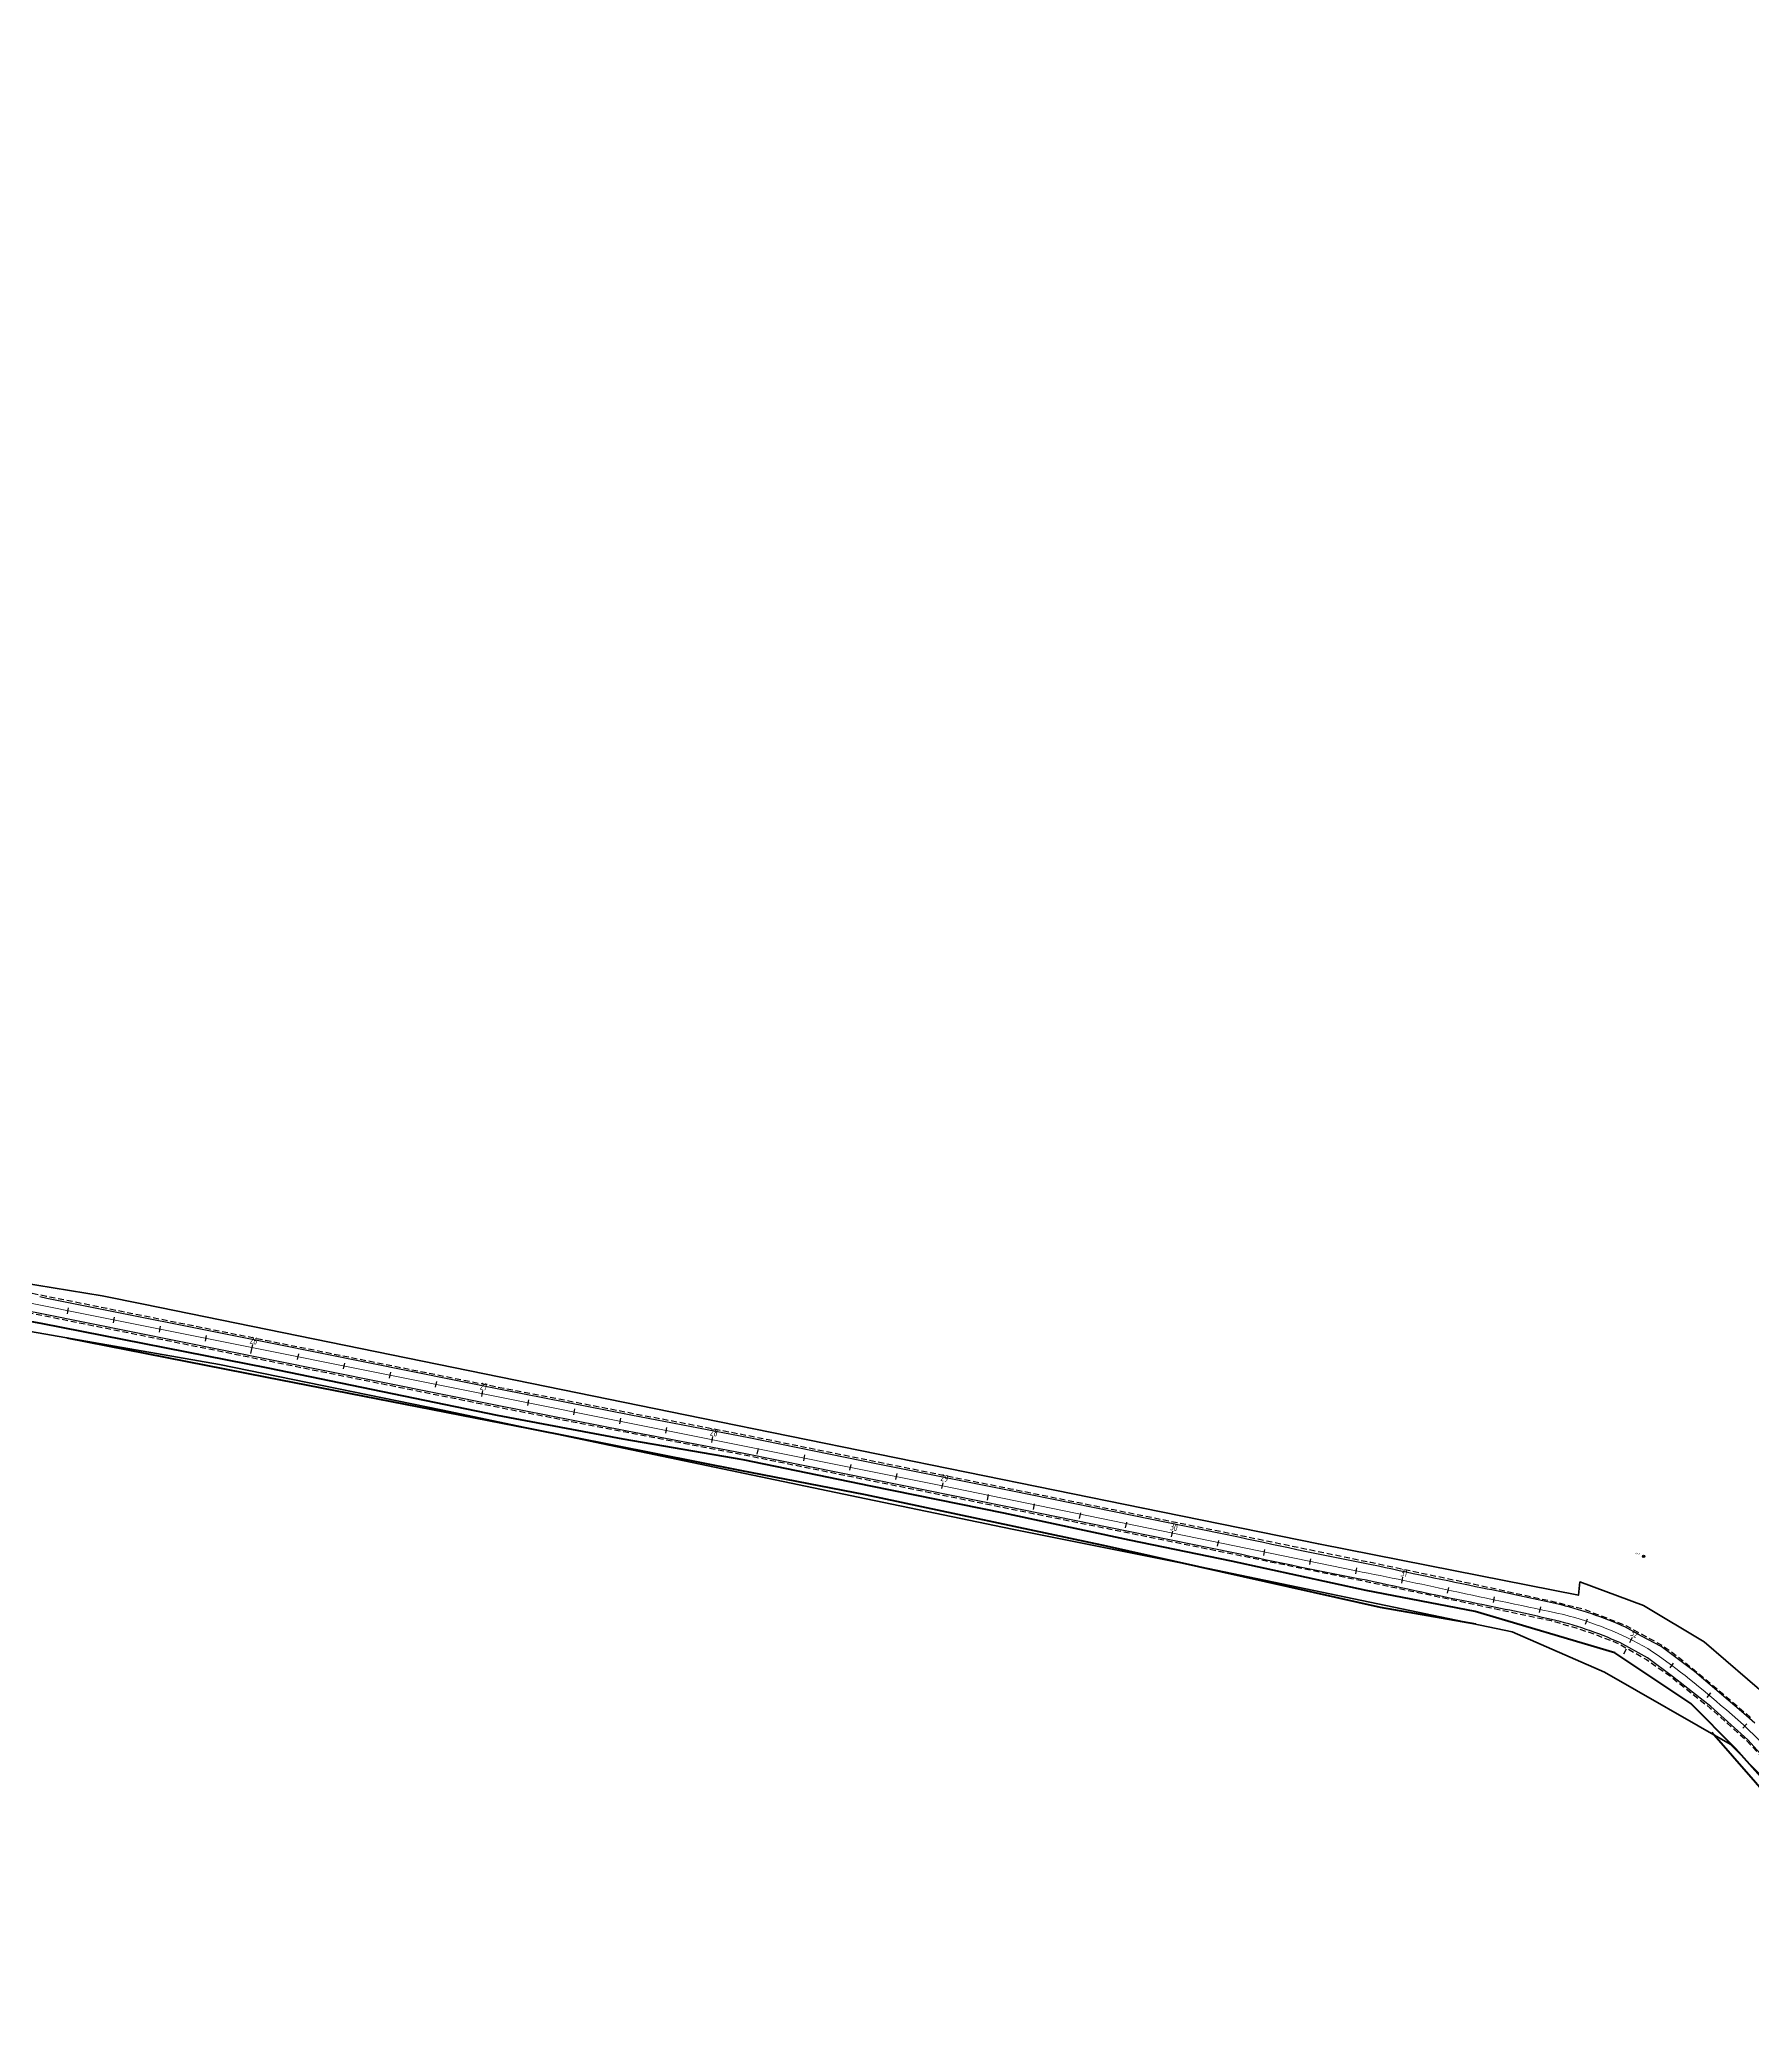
# Model space of a CAD drawing. Header units: metres. Extents: x 245702 to 2250761, y -1588929 to 6439132.
# Drawn here: x 2244166 to 2244895, y 539728 to 540573 of the extents above; entities that cross this region are included whole.
import ezdxf

# ---------------------------------------------------------------- set-up
doc = ezdxf.new("R2010")
doc.units = ezdxf.units.M
doc.linetypes.add('CONTI', pattern=[0])
doc.linetypes.add('DASHED2', pattern=[0.375, 0.25, -0.125])
doc.layers.add('10', color=1, linetype='Continuous', lineweight=35)
for name, color, linetype in [('NAD_MDEFAULT', 7, 'CONTI'), ('USLZNDEFAULT', 7, 'CONTI'), ('ОСЬ_ВЕРХ_ПОКРЫТИЯ_ПИКЕТЫ', 1, 'Continuous'), ('разметка', 7, 'Continuous')]:
    doc.layers.add(name, color=color, linetype=linetype)
doc.styles.add('eskd', font='spds.shx', dxfattribs={"width": 1.2, "oblique": 15})
doc.styles.get("Standard").update_dxf_attribs({"font": 'simplex.shx'})

# ---------------------------------------------------------------- blocks, each defined once
blk = doc.blocks.new('BL_7')
at = {"color": 0}
for p, q in [((-0.35, 0.35), (0.35, -0.35)), ((-0.35, -0.35), (0.35, 0.35))]:
    blk.add_line(p, q, dxfattribs=at)
blk.add_circle((0, 0), 0.5, dxfattribs=at)

msp = doc.modelspace()

# ---------------------------------------------------------------- linework, layer by layer
at = {"linetype": 'DASHED2', "ltscale": 10, "flags": 128}
for points in [[(2242858.33, 540573.46), (2242868.31, 540564.38), (2242909.34, 540519.68), (2242945.85, 540479.14), (2242983.79, 540440.49), (2243023.54, 540403.18), (2243061.66, 540368.43), (2243101.1, 540336.35), (2243119.79, 540322.7), (2243142.45, 540307.83), (2243181.16, 540284.35), (2243194.81, 540277.77), (2243210.91, 540270.49), (2243215.62, 540268.44), (2243237.31, 540260.44), (2243254.69, 540257.02), (2243267.85, 540255.3), (2243289.91, 540254.18), (2243318.68, 540253.38), (2243338.83, 540253.12), (2243396.01, 540254.26), (2243449.47, 540255.57), (2243500.38, 540256.67), (2243552.71, 540257.59), (2243605.18, 540258.66), (2243656.16, 540258.97), (2243694.26, 540259.23), (2243707.8, 540257.75), (2243713.75, 540256.79), (2243738.81, 540248.58), (2243786.41, 540225.12), (2243811.69, 540211.51), (2243835.85, 540197.82), (2243870.02, 540177.49), (2243880.1, 540170.98), (2243919.05, 540144.22), (2243949.72, 540123.01), (2243989.41, 540095.44), (2244006.39, 540084.67), (2244018.87, 540077.39), (2244031.04, 540071.95), (2244049.21, 540065.57), (2244063.09, 540061.18), (2244079.91, 540056.61), (2244098.37, 540052.24), (2244113.01, 540049.21), (2244134.98, 540044.7), (2244168.41, 540038.15), (2244362.38, 539999.08), (2244417.2, 539988.4), (2244467.44, 539978.72), (2244522.24, 539967.58), (2244579.07, 539956.07), (2244623, 539947.17), (2244675.97, 539936.41), (2244732.63, 539924.71), (2244779.93, 539914.72), (2244811.35, 539907.79), (2244822.71, 539904.95), (2244829.67, 539902.35), (2244841.31, 539897.74), (2244856.62, 539889.39), (2244863.51, 539884.49), (2244879.53, 539871.28), (2244894.45, 539858.53)], [(2242856.3, 540565.31), (2242866.28, 540556.23), (2242907.3, 540511.53), (2242943.82, 540470.99), (2242981.75, 540432.34), (2243021.5, 540395.03), (2243059.62, 540360.28), (2243099.07, 540328.2), (2243117.76, 540314.55), (2243140.42, 540299.68), (2243179.12, 540276.2), (2243192.77, 540269.62), (2243208.88, 540262.34), (2243213.58, 540260.3), (2243235.27, 540252.29), (2243252.66, 540248.87), (2243265.81, 540247.15), (2243287.88, 540246.03), (2243316.65, 540245.23), (2243336.8, 540244.97), (2243393.98, 540246.11), (2243447.44, 540247.42), (2243498.35, 540248.52), (2243550.68, 540249.44), (2243603.15, 540250.51), (2243654.12, 540250.82), (2243692.23, 540251.08), (2243705.76, 540249.6), (2243711.71, 540248.65), (2243736.77, 540240.43), (2243784.37, 540216.98), (2243809.65, 540203.36), (2243833.82, 540189.67), (2243867.98, 540169.35), (2243878.07, 540162.83), (2243917.02, 540136.07), (2243947.68, 540114.86), (2243987.37, 540087.29), (2244004.36, 540076.52), (2244016.84, 540069.24), (2244029.01, 540063.8), (2244047.17, 540057.42), (2244061.06, 540053.03), (2244077.88, 540048.46), (2244096.34, 540044.09), (2244110.97, 540041.06), (2244132.95, 540036.55), (2244166.37, 540030), (2244360.34, 539990.94), (2244415.17, 539980.25), (2244465.4, 539970.57), (2244520.21, 539959.43), (2244577.04, 539947.92), (2244620.96, 539939.02), (2244673.93, 539928.26), (2244730.59, 539916.56), (2244777.9, 539906.57), (2244809.45, 539899.86), (2244820.78, 539896.55), (2244827.64, 539894.2), (2244838.4, 539890.01), (2244850.01, 539883.25), (2244860.81, 539875.73), (2244877.23, 539862.57), (2244892.79, 539848.67)], [(2244892.79, 539848.67), (2244911.32, 539828.27), (2244942.81, 539785.49), (2244953.42, 539767.63), (2244961.68, 539749.3), (2244967.61, 539734.23), (2244985.23, 539689.68), (2244993.11, 539673.65), (2245019.04, 539634.28), (2245052.25, 539586.5), (2245084.54, 539542.36), (2245118.87, 539500.93), (2245148.85, 539467.08), (2245184.33, 539427.17), (2245222.23, 539391.38), (2245261.76, 539358.83), (2245287.96, 539337.14), (2245332.56, 539301.86), (2245396.09, 539252.87), (2245447.51, 539215.06), (2245462.18, 539206.11), (2245480.51, 539197.52), (2245498.94, 539190.14), (2245528.21, 539179.82), (2245551.03, 539172.96), (2245601.5, 539157.56), (2245655.16, 539141.2), (2245681.97, 539133.43), (2245715.93, 539126.54)]]:
    msp.add_lwpolyline(points, dxfattribs=at)
at = {"color": 5, "lineweight": 50, "elevation": 212.58, "flags": 128}
msp.add_lwpolyline([(2244907.11, 539823.87), (2244888.16, 539845.31), (2244869, 539864.58), (2244836.59, 539886.14), (2244777.04, 539903.76), (2244730.58, 539912.7), (2244673.27, 539925.13), (2244629.75, 539934.19), (2244576.23, 539945.63), (2244519.64, 539957.16), (2244465.27, 539968.4), (2244414.07, 539977.24), (2244360.51, 539987.32), (2244262.89, 540007.42), (2244166.21, 540026.44), (2244130.38, 540032.82)], dxfattribs=at)
at = {"elevation": 213.75, "flags": 128}
for points in [[(2244911.72, 539828.62), (2244893.18, 539849.08), (2244877.51, 539863.27), (2244861.17, 539876.12), (2244850.43, 539883.95), (2244838.66, 539890.48, 0.050228), (2244809.56, 539900.37, 0.007385), (2244777.98, 539907.07, -0.004107), (2244730.73, 539917.05, -0.006801), (2244674.06, 539928.75), (2244621.03, 539939.53), (2244577.05, 539948.46), (2244520.32, 539959.94), (2244465.48, 539971.08), (2244415.11, 539980.8), (2244360.34, 539991.5), (2244263.71, 540011.05), (2244166.41, 540030.54), (2244132.96, 540037.09)], [(2244841.15, 539897.06, 0.048749), (2244811.76, 539907.01, 0.007385), (2244780.18, 539913.72, -0.004107), (2244732.93, 539923.69, -0.006801), (2244676.26, 539935.4), (2244623.23, 539946.17), (2244579.25, 539955.1), (2244522.52, 539966.58), (2244467.68, 539977.73), (2244417.32, 539987.45), (2244362.55, 539998.14), (2244265.91, 540017.69), (2244168.61, 540037.18), (2244165.57, 540037.78)]]:
    msp.add_lwpolyline(points, format="xyb", dxfattribs=at)
at = {"color": 6, "lineweight": 50, "flags": 128}
for points in [[(2244777.3, 539898.38), (2244736.76, 539905.51), (2244620, 539931.54), (2244517.31, 539953.51), (2244463.9, 539963.82), (2244374.46, 539981.64), (2244261.65, 540003.59), (2244177.29, 540020.26)], [(2245601.83, 539147.1), (2245487.84, 539185.91), (2245442.02, 539207.76), (2245327.79, 539292.69), (2245259.78, 539348.86), (2245186.04, 539410.02), (2245083.88, 539524.56), (2244984.13, 539672.55), (2244962.08, 539728.15), (2244927.7, 539792.46), (2244905.27, 539820.75), (2244877.88, 539852.18)]]:
    msp.add_lwpolyline(points, dxfattribs=at)
at = {"elevation": 213.75, "flags": 128}
msp.add_lwpolyline([(2244896.22, 539856.12), (2244891.57, 539860.33), (2244870.53, 539878.25), (2244856.36, 539888.86), (2244847.92, 539893.21), (2244841.15, 539897.06)], dxfattribs=at)
at = {"layer": '10'}
for points in [[(2244122.37, 540049.64), (2244192.2, 540038.24), (2244209.69, 540034.68), (2244328.65, 540010.41), (2244447.44, 539986.16), (2244635.55, 539947.78), (2244710.3, 539932.53), (2244757.02, 539923.4), (2244821.07, 539910.65), (2244821.68, 539916.35), (2244848.73, 539906.25), (2244874.65, 539890.84), (2244902.33, 539866.99)], [(2244915.26, 539817.41), (2244885.68, 539847.19), (2244832.14, 539877.95), (2244792.82, 539895.04), (2244718.49, 539910.53), (2244656.54, 539923.49), (2244579.84, 539938.8), (2244517.61, 539951.78), (2244408.06, 539974.61), (2244336.6, 539989.65), (2244242.13, 540008.93), (2244098.82, 540033.97)]]:
    msp.add_lwpolyline(points, dxfattribs=at)
at = {"layer": 'ОСЬ_ВЕРХ_ПОКРЫТИЯ_ПИКЕТЫ'}
for p, q in [((2244177.32, 540030.65), (2244177.81, 540033.1)), ((2244196.94, 540026.73), (2244197.42, 540029.18)), ((2244216.55, 540022.82), (2244217.04, 540025.27)), ((2244236.16, 540018.91), (2244236.65, 540021.36)), ((2244255.51, 540013.75), (2244256, 540016.21)), ((2244255.77, 540015), (2244256.26, 540017.45)), ((2244275.36, 540011.06), (2244275.85, 540013.52)), ((2244294.98, 540007.15), (2244295.46, 540009.6)), ((2244314.59, 540003.24), (2244315.08, 540005.69)), ((2244334.2, 539999.33), (2244334.69, 540001.78)), ((2244353.81, 539995.41), (2244354.3, 539997.86)), ((2244373.42, 539991.5), (2244373.91, 539993.95)), ((2244393.03, 539987.59), (2244393.52, 539990.04)), ((2244412.62, 539983.65), (2244413.11, 539986.1)), ((2244432.23, 539979.73), (2244432.72, 539982.18)), ((2244451.84, 539975.82), (2244452.33, 539978.27)), ((2244471.23, 539970.72), (2244471.72, 539973.17)), ((2244491.07, 539968), (2244491.55, 539970.45)), ((2244510.68, 539963.97), (2244511.17, 539966.42)), ((2244530.28, 539960.04), (2244530.77, 539962.49)), ((2244549.86, 539956.12), (2244550.35, 539958.57)), ((2244569.29, 539951.15), (2244569.78, 539953.6)), ((2244588.9, 539947.24), (2244589.39, 539949.69)), ((2244608.51, 539943.33), (2244609, 539945.78)), ((2244628.12, 539939.41), (2244628.61, 539941.87)), ((2244647.73, 539935.5), (2244648.22, 539937.95)), ((2244647.73, 539935.5), (2244648.22, 539937.95)), ((2244667.34, 539931.59), (2244667.83, 539934.04)), ((2244686.96, 539927.68), (2244687.44, 539930.13)), ((2244706.57, 539923.76), (2244707.06, 539926.22)), ((2244726.18, 539919.85), (2244726.67, 539922.3)), ((2244745.77, 539915.89), (2244746.28, 539918.34)), ((2244745.77, 539915.89), (2244746.28, 539918.34)), ((2244765.27, 539911.62), (2244765.84, 539914.05)), ((2244784.87, 539907.55), (2244785.34, 539909.94)), ((2244804.46, 539903.38), (2244805.05, 539905.81)), ((2244824, 539898.36), (2244824.88, 539900.69)), ((2244840.42, 539885.67), (2244841.54, 539887.9)), ((2244842.97, 539890.55), (2244844.09, 539892.79)), ((2244860.16, 539879.73), (2244861.59, 539881.74)), ((2244875.94, 539867.17), (2244877.44, 539869.06)), ((2244891.09, 539853.98), (2244892.76, 539855.84))]:
    msp.add_line(p, q, dxfattribs=at)
at = {"layer": 'разметка', "lineweight": 18, "ltscale": 7}
for points in [[(2243264, 540251.25, 0.018255), (2243360.01, 540249.41), (2243590.77, 540254.07, -0.002543), (2243689.05, 540255.16, -0.09622), (2243738, 540244.27, -0.029905), (2243872.95, 540170.88), (2243949.84, 540118.5, 0.015142), (2244001.97, 540082.61, 0.016235), (2244013.18, 540075.81, 0.058011), (2244052.11, 540059.72, 0.027134), (2244120.94, 540043.21), (2244550.16, 539957.35), (2244550.16, 539957.35)], [(2244726.31, 539921.1), (2244726.42, 539921.08, -0.007451), (2244766.96, 539912.55, -0.001681), (2244814.8, 539902.44, -0.065948), (2244850.59, 539888.02, -0.033355), (2244881.61, 539863.88, -0.058754), (2244917.22, 539826.99, -0.011178), (2244949.84, 539781.22, -0.03296), (2244968.08, 539742.34, -0.226024)]]:
    msp.add_lwpolyline(points, format="xyb", dxfattribs=at)
msp.add_lwpolyline([(2244550.16, 539957.35), (2244726.31, 539921.1)], dxfattribs=at)

# ---------------------------------------------------------------- block references
at = {"layer": 'USLZNDEFAULT', "color": 7, "xscale": 0.9998915527322408, "yscale": 0.9998915527322408, "zscale": 0.9998915527322408, "rotation": 343.0140763560092}
msp.add_blockref('BL_7', (2244848.8, 539927.2), dxfattribs=at)

# ---------------------------------------------------------------- texts
at = {"layer": 'NAD_MDEFAULT', "color": 7, "style": 'eskd', "oblique": 10, "width": 0.8}
msp.add_text(' Рп-6', height=0.875, rotation=359.1771, dxfattribs=at).set_placement((2244844.84, 539927.9))
at = {"layer": 'ОСЬ_ВЕРХ_ПОКРЫТИЯ_ПИКЕТЫ', "width": 0.6}
for s, rotation, p in [('26', 348.7171, (2244254.84, 540017.99)), ('27', 348.7171, (2244352.88, 539998.4)), ('28', 348.7171, (2244450.91, 539978.81)), ('29', 348.7171, (2244549.14, 539959.43)), ('30', 348.7171, (2244646.92, 539938.47)), ('31', 348.25728, (2244745.11, 539918.83)), ('32', 333.34715, (2244842.86, 539893.68))]:
    msp.add_text(s, height=3, rotation=rotation, dxfattribs=at).set_placement(p)

doc.saveas('drawing.dxf')
